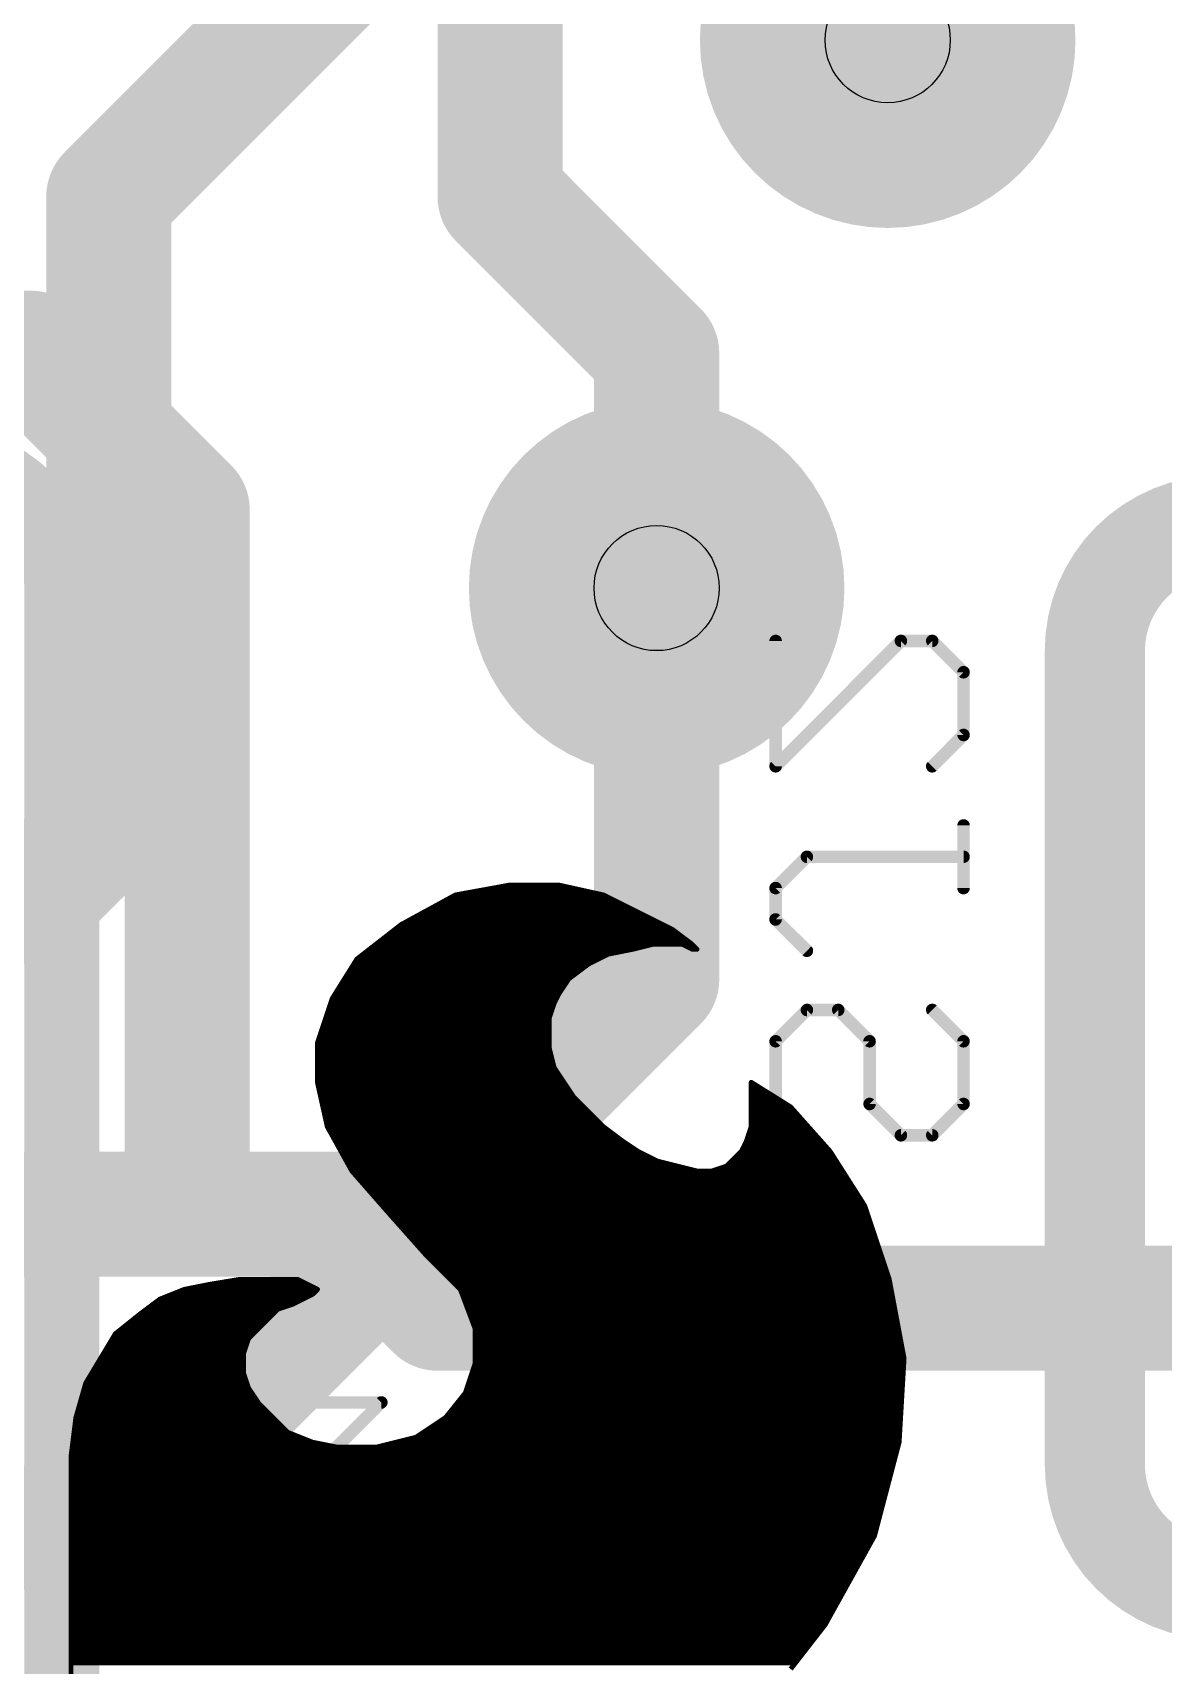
# Model space of a CAD drawing. Extents: x -47 to 60, y -34 to 22.
# Drawn here: x 4.132 to 6.425, y 5.435 to 8.746 of the extents above; entities that cross this region are included whole.
import ezdxf

# ---------------------------------------------------------------- set-up
doc = ezdxf.new("R2010")
doc.units = 0
for name, color, linetype in [('1', 12, 'CONTINUOUS'), ('16', 132, 'CONTINUOUS'), ('18', 110, 'CONTINUOUS'), ('21', 253, 'CONTINUOUS'), ('22', 53, 'CONTINUOUS'), ('26', 253, 'CONTINUOUS'), ('44', 253, 'CONTINUOUS')]:
    doc.layers.add(name, color=color, linetype=linetype)

# ---------------------------------------------------------------- blocks, each defined once
blk = doc.blocks.new('ROUNDV')
at = {"const_width": 0.5}
blk.add_lwpolyline([(0, -0.25, 1), (0, 0.25, 1), (0, -0.25)], format="xyb", dxfattribs=at)

msp = doc.modelspace()

# ---------------------------------------------------------------- linework, layer by layer
at = {"layer": '1', "const_width": 0.254}
for points in [[(4.2862, 8.4138), (4.7625, 8.89)], [(5.7075, 8.89), (5.8662, 8.7313)], [(6.025, 8.89), (5.8662, 8.7313)], [(4.2862, 8.4138), (4.2862, 7.1438)], [(5.3975, 6.8262), (5.3975, 7.62)], [(4.2862, 7.1438), (4.1275, 6.985)], [(4.1275, 6.985), (3.39, 6.985)], [(4.2862, 5.715), (5.3975, 6.8262)], [(3.39, 5.715), (4.2862, 5.715)]]:
    msp.add_lwpolyline(points, dxfattribs=at)
at = {"layer": '1', "const_width": 0.127}
for points in [[(5.8213, 8.7762, 1), (5.9112, 8.6863)], [(5.8213, 8.6863, 1), (5.9112, 8.7762)], [(4.3498, 8.4138, 1), (4.2227, 8.4138)], [(4.2413, 8.4587, 1), (4.3312, 8.3688)], [(5.461, 7.62, 1), (5.334, 7.62)], [(4.3312, 7.0988, 1), (4.2413, 7.1887)], [(4.2227, 7.1438, 1), (4.3498, 7.1438)], [(4.0826, 7.0299, 1), (4.1724, 6.9401)], [(4.1275, 6.9215, 1), (4.1275, 7.0485)], [(5.4424, 6.7813, 1), (5.3526, 6.8712)], [(5.334, 6.8262, 1), (5.461, 6.8262)], [(4.2862, 5.6515, 1), (4.2862, 5.7785)], [(4.2413, 5.7599, 1), (4.3312, 5.6701)]]:
    msp.add_lwpolyline(points, format="xyb", dxfattribs=at)
at = {"layer": '16', "const_width": 0.254}
for points in [[(5.08, 8.4138), (5.08, 9.525)], [(6.025, 8.89), (5.8662, 8.7313)], [(5.3975, 8.0962), (5.08, 8.4138)], [(3.4925, 8.0962), (4.1275, 8.0962)], [(4.1275, 8.0962), (4.445, 7.7788)], [(5.3975, 7.62), (5.3975, 8.0962)], [(4.445, 7.7788), (4.445, 6.35)], [(3.175, 6.35), (4.445, 6.35)], [(4.445, 6.35), (4.7625, 6.35)], [(4.7625, 6.35), (4.953, 6.1595)], [(7.3025, 6.1595), (4.953, 6.1595)]]:
    msp.add_lwpolyline(points, dxfattribs=at)
at = {"layer": '16', "const_width": 0.127}
for points in [[(5.8213, 8.7762, 1), (5.9112, 8.6863)], [(5.1249, 8.4587, 1), (5.0351, 8.3688)], [(5.0165, 8.4138, 1), (5.1435, 8.4138)], [(4.1724, 8.1412, 1), (4.0826, 8.0513)], [(4.1275, 8.0328, 1), (4.1275, 8.1597)], [(5.461, 8.0962, 1), (5.334, 8.0962)], [(5.3526, 8.0513, 1), (5.4424, 8.1412)], [(4.5085, 7.7788, 1), (4.3815, 7.7788)], [(4.4001, 7.7338, 1), (4.4899, 7.8237)], [(5.334, 7.62, 1), (5.461, 7.62)], [(4.445, 6.4135, 1), (4.445, 6.2865)], [(4.445, 6.2865, 1), (4.445, 6.4135)], [(4.8074, 6.3949, 1), (4.7176, 6.3051)], [(4.7625, 6.2865, 1), (4.7625, 6.4135)], [(4.3815, 6.35, 1), (4.5085, 6.35)], [(4.953, 6.223, 1), (4.953, 6.096)], [(4.9081, 6.1146, 1), (4.9979, 6.2044)]]:
    msp.add_lwpolyline(points, format="xyb", dxfattribs=at)
at = {"layer": '21', "const_width": 0.01}
for points in [[(5.0994, 7.0175), (4.9894, 6.9975)], [(5.1994, 7.0175), (5.0994, 7.0175)], [(5.2894, 6.9975), (5.1994, 7.0175)], [(4.9894, 6.9975), (4.8794, 6.9375)], [(4.9756, 6.99), (5.3044, 6.99)], [(5.0031, 7), (5.2781, 7)], [(5.0581, 7.01), (5.2331, 7.01)], [(5.4294, 6.9275), (5.2894, 6.9975)], [(4.9023, 6.95), (5.3844, 6.95)], [(4.9206, 6.96), (5.3644, 6.96)], [(4.939, 6.97), (5.3444, 6.97)], [(4.9573, 6.98), (5.3244, 6.98)], [(4.8794, 6.9375), (4.7894, 6.8675)], [(4.8569, 6.92), (5.4394, 6.92)], [(4.8697, 6.93), (5.4244, 6.93)], [(4.884, 6.94), (5.4044, 6.94)], [(5.4694, 6.8975), (5.4294, 6.9275)], [(4.8183, 6.89), (5.3594, 6.89)], [(4.8312, 6.9), (5.466, 6.9)], [(4.844, 6.91), (5.4527, 6.91)], [(5.2994, 6.8775), (5.3494, 6.8875)], [(5.3494, 6.8875), (5.3894, 6.8975)], [(5.3894, 6.8975), (5.4494, 6.8975)], [(5.4494, 6.8975), (5.4694, 6.8875)], [(5.4644, 6.89), (5.4769, 6.89)], [(5.4794, 6.8875), (5.4694, 6.8975)], [(5.4694, 6.8875), (5.4794, 6.8875)], [(4.7894, 6.8675), (4.7394, 6.7875)], [(4.7784, 6.85), (5.2494, 6.85)], [(4.7847, 6.86), (5.2644, 6.86)], [(4.7926, 6.87), (5.2844, 6.87)], [(4.8054, 6.88), (5.3119, 6.88)], [(5.2194, 6.8275), (5.2594, 6.8575)], [(5.2594, 6.8575), (5.2994, 6.8775)], [(4.7597, 6.82), (5.2144, 6.82)], [(4.7659, 6.83), (5.2227, 6.83)], [(4.7722, 6.84), (5.236, 6.84)], [(5.1994, 6.7975), (5.2194, 6.8275)], [(4.7394, 6.7875), (4.7094, 6.6975)], [(4.7409, 6.79), (5.1956, 6.79)], [(4.7472, 6.8), (5.201, 6.8)], [(4.7534, 6.81), (5.2077, 6.81)], [(5.1894, 6.7775), (5.1994, 6.7975)], [(4.7302, 6.76), (5.1835, 6.76)], [(4.7335, 6.77), (5.1869, 6.77)], [(4.7369, 6.78), (5.1906, 6.78)], [(5.1794, 6.7475), (5.1894, 6.7775)], [(4.7169, 6.72), (5.1794, 6.72)], [(4.7202, 6.73), (5.1794, 6.73)], [(4.7235, 6.74), (5.1794, 6.74)], [(4.7269, 6.75), (5.1802, 6.75)], [(5.1794, 6.6875), (5.1794, 6.7475)], [(4.7094, 6.6975), (4.7094, 6.6175)], [(4.7094, 6.69), (5.1794, 6.69)], [(4.7102, 6.7), (5.1794, 6.7)], [(4.7135, 6.71), (5.1794, 6.71)], [(5.1894, 6.6475), (5.1794, 6.6875)], [(4.7094, 6.68), (5.1813, 6.68)], [(4.7094, 6.67), (5.1837, 6.67)], [(4.7094, 6.66), (5.1863, 6.66)], [(4.7094, 6.65), (5.1888, 6.65)], [(4.7094, 6.64), (5.1944, 6.64)], [(4.7094, 6.63), (5.201, 6.63)], [(4.7094, 6.62), (5.2077, 6.62)], [(5.2294, 6.5875), (5.1894, 6.6475)], [(4.7094, 6.6175), (4.7294, 6.5275)], [(4.711, 6.61), (5.2144, 6.61)], [(4.7133, 6.6), (5.221, 6.6)], [(4.7155, 6.59), (5.2277, 6.59)], [(5.2894, 6.5275), (5.2294, 6.5875)], [(5.5894, 6.6175), (5.5894, 6.5275)], [(5.6694, 6.5675), (5.5894, 6.6175)], [(5.5894, 6.61), (5.6014, 6.61)], [(5.5894, 6.6), (5.6174, 6.6)], [(5.5894, 6.59), (5.6334, 6.59)], [(4.7177, 6.58), (5.2369, 6.58)], [(4.7199, 6.57), (5.2469, 6.57)], [(4.7222, 6.56), (5.2569, 6.56)], [(5.5894, 6.58), (5.6494, 6.58)], [(5.5894, 6.57), (5.6654, 6.57)], [(5.5894, 6.56), (5.676, 6.56)], [(5.7494, 6.4775), (5.6694, 6.5675)], [(4.7244, 6.55), (5.2669, 6.55)], [(4.7266, 6.54), (5.2769, 6.54)], [(4.7288, 6.53), (5.2869, 6.53)], [(4.7294, 6.5275), (4.7794, 6.4375)], [(4.7335, 6.52), (5.2994, 6.52)], [(5.3294, 6.4975), (5.2894, 6.5275)], [(5.5894, 6.5275), (5.5794, 6.4975)], [(5.5869, 6.52), (5.7116, 6.52)], [(5.5894, 6.55), (5.6849, 6.55)], [(5.5894, 6.54), (5.6938, 6.54)], [(5.5894, 6.53), (5.7027, 6.53)], [(4.7391, 6.51), (5.3127, 6.51)], [(4.7447, 6.5), (5.326, 6.5)], [(4.7502, 6.49), (5.3406, 6.49)], [(5.3594, 6.4775), (5.3294, 6.4975)], [(5.5794, 6.4975), (5.5694, 6.4775)], [(5.5756, 6.49), (5.7383, 6.49)], [(5.5802, 6.5), (5.7294, 6.5)], [(5.5835, 6.51), (5.7205, 6.51)], [(4.7558, 6.48), (5.3556, 6.48)], [(4.7613, 6.47), (5.3744, 6.47)], [(4.7669, 6.46), (5.3944, 6.46)], [(5.3994, 6.4575), (5.3594, 6.4775)], [(5.4794, 6.4375), (5.3994, 6.4575)], [(5.5694, 6.4775), (5.5394, 6.4475)], [(5.5519, 6.46), (5.7605, 6.46)], [(5.5619, 6.47), (5.7542, 6.47)], [(5.5706, 6.48), (5.7472, 6.48)], [(5.8194, 6.3675), (5.7494, 6.4775)], [(4.7724, 6.45), (5.4294, 6.45)], [(4.778, 6.44), (5.4694, 6.44)], [(4.7794, 6.4375), (4.8494, 6.3575)], [(4.7859, 6.43), (5.7796, 6.43)], [(4.7947, 6.42), (5.786, 6.42)], [(5.5094, 6.4375), (5.4794, 6.4375)], [(5.5394, 6.4475), (5.5094, 6.4375)], [(5.5169, 6.44), (5.7732, 6.44)], [(5.5419, 6.45), (5.7669, 6.45)], [(4.8034, 6.41), (5.7923, 6.41)], [(4.8122, 6.4), (5.7987, 6.4)], [(4.8209, 6.39), (5.8051, 6.39)], [(4.8297, 6.38), (5.8114, 6.38)], [(4.8384, 6.37), (5.8178, 6.37)], [(4.8472, 6.36), (5.8219, 6.36)], [(4.8494, 6.3575), (4.9294, 6.2675)], [(5.8694, 6.2175), (5.8194, 6.3675)], [(4.856, 6.35), (5.8252, 6.35)], [(4.8649, 6.34), (5.8285, 6.34)], [(4.8738, 6.33), (5.8319, 6.33)], [(4.8827, 6.32), (5.8352, 6.32)], [(4.8916, 6.31), (5.8385, 6.31)], [(4.9005, 6.3), (5.8419, 6.3)], [(4.9094, 6.29), (5.8452, 6.29)], [(4.9183, 6.28), (5.8485, 6.28)], [(4.9272, 6.27), (5.8519, 6.27)], [(4.9294, 6.2675), (4.9994, 6.1975)], [(4.9369, 6.26), (5.8552, 6.26)], [(4.9469, 6.25), (5.8585, 6.25)], [(4.9569, 6.24), (5.8619, 6.24)], [(4.9669, 6.23), (5.8652, 6.23)], [(4.4394, 6.1975), (4.3894, 6.1775)], [(4.4206, 6.19), (4.7019, 6.19)], [(4.4894, 6.2075), (4.4394, 6.1975)], [(4.4519, 6.2), (4.7044, 6.2)], [(4.5494, 6.2175), (4.4894, 6.2075)], [(4.5044, 6.21), (4.6844, 6.21)], [(4.6694, 6.2175), (4.5494, 6.2175)], [(4.6594, 6.1675), (4.6994, 6.1875)], [(4.7094, 6.1975), (4.6694, 6.2175)], [(4.6994, 6.1875), (4.7094, 6.1975)], [(4.9769, 6.22), (5.8685, 6.22)], [(4.9869, 6.21), (5.8708, 6.21)], [(4.9969, 6.2), (5.8727, 6.2)], [(4.9994, 6.1975), (5.0294, 6.1175)], [(5.0022, 6.19), (5.8745, 6.19)], [(5.8994, 6.0575), (5.8694, 6.2175)], [(4.3894, 6.1775), (4.3494, 6.1475)], [(4.366, 6.16), (4.6369, 6.16)], [(4.3794, 6.17), (4.6644, 6.17)], [(4.3956, 6.18), (4.6844, 6.18)], [(4.5694, 6.0975), (4.6294, 6.1575)], [(4.6294, 6.1575), (4.6594, 6.1675)], [(5.0059, 6.18), (5.8764, 6.18)], [(5.0097, 6.17), (5.8783, 6.17)], [(5.0134, 6.16), (5.8802, 6.16)], [(4.3494, 6.1475), (4.2994, 6.1075)], [(4.3275, 6.13), (4.6019, 6.13)], [(4.34, 6.14), (4.6119, 6.14)], [(4.3527, 6.15), (4.6219, 6.15)], [(5.0172, 6.15), (5.882, 6.15)], [(5.0209, 6.14), (5.8839, 6.14)], [(5.0247, 6.13), (5.8858, 6.13)], [(4.2994, 6.1075), (4.2394, 6.0075)], [(4.2889, 6.09), (4.5669, 6.09)], [(4.2949, 6.1), (4.5719, 6.1)], [(4.3025, 6.11), (4.5819, 6.11)], [(4.315, 6.12), (4.5919, 6.12)], [(4.5594, 6.0675), (4.5694, 6.0975)], [(5.0284, 6.12), (5.8877, 6.12)], [(5.0294, 6.1175), (5.0294, 6.0475)], [(5.0294, 6.11), (5.8895, 6.11)], [(5.0294, 6.1), (5.8914, 6.1)], [(5.0294, 6.09), (5.8933, 6.09)], [(4.2709, 6.06), (4.5594, 6.06)], [(4.2769, 6.07), (4.5602, 6.07)], [(4.2829, 6.08), (4.5635, 6.08)], [(4.5594, 6.0275), (4.5594, 6.0675)], [(5.0294, 6.08), (5.8952, 6.08)], [(5.0294, 6.07), (5.897, 6.07)], [(5.0294, 6.06), (5.8989, 6.06)], [(5.8894, 5.8875), (5.8994, 6.0575)], [(4.2529, 6.03), (4.5594, 6.03)], [(4.2589, 6.04), (4.5594, 6.04)], [(4.2649, 6.05), (4.5594, 6.05)], [(4.5694, 5.9975), (4.5594, 6.0275)], [(5.0294, 6.0475), (5.0094, 5.9875)], [(5.0235, 6.03), (5.8978, 6.03)], [(5.0269, 6.04), (5.8983, 6.04)], [(5.0294, 6.05), (5.8989, 6.05)], [(4.2394, 6.0075), (4.2194, 5.9375)], [(4.2344, 5.99), (4.5744, 5.99)], [(4.2372, 6), (4.5685, 6)], [(4.2409, 6.01), (4.5652, 6.01)], [(4.2469, 6.02), (4.5619, 6.02)], [(4.5894, 5.9675), (4.5694, 5.9975)], [(5.0102, 5.99), (5.8954, 5.99)], [(5.0135, 6), (5.896, 6)], [(5.0169, 6.01), (5.8966, 6.01)], [(5.0202, 6.02), (5.8972, 6.02)], [(4.2258, 5.96), (4.5969, 5.96)], [(4.2287, 5.97), (4.5877, 5.97)], [(4.2315, 5.98), (4.581, 5.98)], [(4.6494, 5.9075), (4.5894, 5.9675)], [(5.0094, 5.9875), (4.9694, 5.9375)], [(4.9874, 5.96), (5.8936, 5.96)], [(4.9954, 5.97), (5.8942, 5.97)], [(5.0034, 5.98), (5.8948, 5.98)], [(4.2194, 5.9375), (4.2094, 5.8575)], [(4.2184, 5.93), (4.6269, 5.93)], [(4.2201, 5.94), (4.6169, 5.94)], [(4.2229, 5.95), (4.6069, 5.95)], [(4.9694, 5.9375), (4.9094, 5.8975)], [(4.9581, 5.93), (5.8919, 5.93)], [(4.9714, 5.94), (5.8925, 5.94)], [(4.9794, 5.95), (5.8931, 5.95)], [(4.2134, 5.89), (4.6931, 5.89)], [(4.2147, 5.9), (4.6681, 5.9)], [(4.2159, 5.91), (4.6469, 5.91)], [(4.2172, 5.92), (4.6369, 5.92)], [(4.6994, 5.8875), (4.6494, 5.9075)], [(4.9094, 5.8975), (4.8294, 5.8775)], [(4.8794, 5.89), (5.8895, 5.89)], [(4.9131, 5.9), (5.8901, 5.9)], [(4.9281, 5.91), (5.8907, 5.91)], [(4.9431, 5.92), (5.8913, 5.92)], [(4.2094, 5.8575), (4.2094, 4.4875)], [(4.2097, 5.86), (5.8821, 5.86)], [(4.2109, 5.87), (5.8848, 5.87)], [(4.2122, 5.88), (4.7369, 5.88)], [(4.7494, 5.8775), (4.6994, 5.8875)], [(4.8294, 5.8775), (4.7494, 5.8775)], [(4.8394, 5.88), (5.8874, 5.88)], [(5.8394, 5.6975), (5.8894, 5.8875)], [(4.2094, 5.85), (5.8795, 5.85)], [(4.2094, 5.84), (5.8769, 5.84)], [(4.2094, 5.83), (5.8742, 5.83)], [(4.2094, 5.82), (5.8716, 5.82)], [(4.2094, 5.81), (5.869, 5.81)], [(4.2094, 5.8), (5.8663, 5.8)], [(4.2094, 5.79), (5.8637, 5.79)], [(4.2094, 5.78), (5.8611, 5.78)], [(4.2094, 5.77), (5.8585, 5.77)], [(4.2094, 5.76), (5.8558, 5.76)], [(4.2094, 5.75), (5.8532, 5.75)], [(4.2094, 5.74), (5.8506, 5.74)], [(4.2094, 5.73), (5.8479, 5.73)], [(4.2094, 5.72), (5.8453, 5.72)], [(4.2094, 5.71), (5.8427, 5.71)], [(4.2094, 5.7), (5.84, 5.7)], [(5.7394, 5.5175), (5.8394, 5.6975)], [(4.2094, 5.69), (5.8352, 5.69)], [(4.2094, 5.68), (5.8296, 5.68)], [(4.2094, 5.67), (5.8241, 5.67)], [(4.2094, 5.66), (5.8185, 5.66)], [(4.2094, 5.65), (5.813, 5.65)], [(4.2094, 5.64), (5.8074, 5.64)], [(4.2094, 5.63), (5.8019, 5.63)], [(4.2094, 5.62), (5.7963, 5.62)], [(4.2094, 5.61), (5.7908, 5.61)], [(4.2094, 5.6), (5.7852, 5.6)], [(4.2094, 5.59), (5.7797, 5.59)], [(4.2094, 5.58), (5.7741, 5.58)], [(4.2094, 5.57), (5.7685, 5.57)], [(4.2094, 5.56), (5.763, 5.56)], [(4.2094, 5.55), (5.7574, 5.55)], [(4.2094, 5.54), (5.7519, 5.54)], [(4.2094, 5.53), (5.7463, 5.53)], [(4.2094, 5.52), (5.7408, 5.52)], [(4.2094, 5.51), (5.7335, 5.51)], [(4.2094, 5.5), (5.7258, 5.5)], [(5.6694, 5.4275), (5.7394, 5.5175)], [(4.2094, 5.49), (5.718, 5.49)], [(4.2094, 5.48), (5.7102, 5.48)], [(4.2094, 5.47), (5.7024, 5.47)], [(4.2094, 5.46), (5.6947, 5.46)], [(4.2094, 5.45), (5.6869, 5.45)], [(4.2094, 5.44), (5.6791, 5.44)]]:
    msp.add_lwpolyline(points, dxfattribs=at)
at = {"layer": '21', "const_width": 0.005}
for points in [[(5.0994, 7.02, 1), (5.0994, 7.015)], [(5.0998, 7.015, 1), (5.0989, 7.02)], [(5.1999, 7.0199, 1), (5.1988, 7.0151)], [(5.1994, 7.015, 1), (5.1994, 7.02)], [(4.9756, 6.9925, 1), (4.9756, 6.9875)], [(4.9889, 7, 1), (4.9898, 6.995)], [(4.9906, 6.9953, 1), (4.9882, 6.9997)], [(5.0031, 7.0025, 1), (5.0031, 6.9975)], [(5.0581, 7.0125, 1), (5.0581, 7.0075)], [(5.2331, 7.0075, 1), (5.2331, 7.0125)], [(5.2781, 6.9975, 1), (5.2781, 7.0025)], [(5.2905, 6.9997, 1), (5.2883, 6.9953)], [(5.2888, 6.9951, 1), (5.2899, 6.9999)], [(5.3044, 6.9875, 1), (5.3044, 6.9925)], [(4.9023, 6.9525, 1), (4.9023, 6.9475)], [(4.9206, 6.9625, 1), (4.9206, 6.9575)], [(4.939, 6.9725, 1), (4.939, 6.9675)], [(4.9573, 6.9825, 1), (4.9573, 6.9775)], [(5.3244, 6.9775, 1), (5.3244, 6.9825)], [(5.3444, 6.9675, 1), (5.3444, 6.9725)], [(5.3644, 6.9575, 1), (5.3644, 6.9625)], [(5.3844, 6.9475, 1), (5.3844, 6.9525)], [(4.8569, 6.9225, 1), (4.8569, 6.9175)], [(4.8697, 6.9325, 1), (4.8697, 6.9275)], [(4.8782, 6.9397, 1), (4.8806, 6.9353)], [(4.8809, 6.9355, 1), (4.8778, 6.9395)], [(4.884, 6.9425, 1), (4.884, 6.9375)], [(5.4044, 6.9375, 1), (5.4044, 6.9425)], [(5.4244, 6.9275, 1), (5.4244, 6.9325)], [(5.4309, 6.9295, 1), (5.4279, 6.9255)], [(5.4283, 6.9253, 1), (5.4305, 6.9297)], [(5.4394, 6.9175, 1), (5.4394, 6.9225)], [(4.8183, 6.8925, 1), (4.8183, 6.8875)], [(4.8312, 6.9025, 1), (4.8312, 6.8975)], [(4.844, 6.9125, 1), (4.844, 6.9075)], [(5.3488, 6.8899, 1), (5.35, 6.8851)], [(5.3499, 6.885, 1), (5.3489, 6.89)], [(5.3594, 6.8875, 1), (5.3594, 6.8925)], [(5.3894, 6.9, 1), (5.3894, 6.895)], [(5.39, 6.8951, 1), (5.3888, 6.8999)], [(5.4505, 6.8997, 1), (5.4483, 6.8953)], [(5.4494, 6.895, 1), (5.4494, 6.9)], [(5.4527, 6.9075, 1), (5.4527, 6.9125)], [(5.4644, 6.8925, 1), (5.4644, 6.8875)], [(5.466, 6.8975, 1), (5.466, 6.9025)], [(5.4711, 6.8993, 1), (5.4676, 6.8957)], [(5.4694, 6.89, 1), (5.4694, 6.885)], [(5.4679, 6.8955, 1), (5.4709, 6.8995)], [(5.4683, 6.8853, 1), (5.4705, 6.8897)], [(5.4769, 6.8875, 1), (5.4769, 6.8925)], [(5.4776, 6.8857, 1), (5.4811, 6.8893)], [(5.4794, 6.885, 1), (5.4794, 6.89)], [(4.7784, 6.8525, 1), (4.7784, 6.8475)], [(4.7847, 6.8625, 1), (4.7847, 6.8575)], [(4.7878, 6.8695, 1), (4.7909, 6.8655)], [(4.7915, 6.8662, 1), (4.7873, 6.8688)], [(4.7926, 6.8725, 1), (4.7926, 6.8675)], [(4.8054, 6.8825, 1), (4.8054, 6.8775)], [(5.2494, 6.8475, 1), (5.2494, 6.8525)], [(5.2583, 6.8597, 1), (5.2605, 6.8553)], [(5.2609, 6.8555, 1), (5.2579, 6.8595)], [(5.2644, 6.8575, 1), (5.2644, 6.8625)], [(5.2844, 6.8675, 1), (5.2844, 6.8725)], [(5.2989, 6.88, 1), (5.2999, 6.875)], [(5.3005, 6.8753, 1), (5.2983, 6.8797)], [(5.3119, 6.8775, 1), (5.3119, 6.8825)], [(4.7597, 6.8225, 1), (4.7597, 6.8175)], [(4.7659, 6.8325, 1), (4.7659, 6.8275)], [(4.7722, 6.8425, 1), (4.7722, 6.8375)], [(5.2144, 6.8175, 1), (5.2144, 6.8225)], [(5.2179, 6.8295, 1), (5.2209, 6.8255)], [(5.2215, 6.8261, 1), (5.2173, 6.8289)], [(5.2227, 6.8275, 1), (5.2227, 6.8325)], [(5.236, 6.8375, 1), (5.236, 6.8425)], [(4.7373, 6.7888, 1), (4.7415, 6.7862)], [(4.7417, 6.7867, 1), (4.737, 6.7883)], [(4.7409, 6.7925, 1), (4.7409, 6.7875)], [(4.7472, 6.8025, 1), (4.7472, 6.7975)], [(4.7534, 6.8125, 1), (4.7534, 6.8075)], [(5.1956, 6.7875, 1), (5.1956, 6.7925)], [(5.1973, 6.7989, 1), (5.2015, 6.7961)], [(5.2016, 6.7964, 1), (5.1971, 6.7986)], [(5.201, 6.7975, 1), (5.201, 6.8025)], [(5.2077, 6.8075, 1), (5.2077, 6.8125)], [(4.7302, 6.7625, 1), (4.7302, 6.7575)], [(4.7335, 6.7725, 1), (4.7335, 6.7675)], [(4.7369, 6.7825, 1), (4.7369, 6.7775)], [(5.1835, 6.7575, 1), (5.1835, 6.7625)], [(5.1871, 6.7786, 1), (5.1916, 6.7764)], [(5.1869, 6.7675, 1), (5.1869, 6.7725)], [(5.1917, 6.7767, 1), (5.187, 6.7783)], [(5.1906, 6.7775, 1), (5.1906, 6.7825)], [(4.7169, 6.7225, 1), (4.7169, 6.7175)], [(4.7202, 6.7325, 1), (4.7202, 6.7275)], [(4.7235, 6.7425, 1), (4.7235, 6.7375)], [(4.7269, 6.7525, 1), (4.7269, 6.7475)], [(5.1819, 6.7475, 1), (5.1769, 6.7475)], [(5.177, 6.7483, 1), (5.1817, 6.7467)], [(5.1794, 6.7375, 1), (5.1794, 6.7425)], [(5.1794, 6.7275, 1), (5.1794, 6.7325)], [(5.1794, 6.7175, 1), (5.1794, 6.7225)], [(5.1802, 6.7475, 1), (5.1802, 6.7525)], [(4.7119, 6.6975, 1), (4.7069, 6.6975)], [(4.707, 6.6983, 1), (4.7117, 6.6967)], [(4.7094, 6.6925, 1), (4.7094, 6.6875)], [(4.7102, 6.7025, 1), (4.7102, 6.6975)], [(4.7135, 6.7125, 1), (4.7135, 6.7075)], [(5.1818, 6.6881, 1), (5.1769, 6.6869)], [(5.1769, 6.6875, 1), (5.1819, 6.6875)], [(5.1794, 6.7075, 1), (5.1794, 6.7125)], [(5.1794, 6.6975, 1), (5.1794, 6.7025)], [(5.1794, 6.6875, 1), (5.1794, 6.6925)], [(4.7094, 6.6825, 1), (4.7094, 6.6775)], [(4.7094, 6.6725, 1), (4.7094, 6.6675)], [(4.7094, 6.6625, 1), (4.7094, 6.6575)], [(5.1813, 6.6775, 1), (5.1813, 6.6825)], [(5.1837, 6.6675, 1), (5.1837, 6.6725)], [(5.1863, 6.6575, 1), (5.1863, 6.6625)], [(4.7094, 6.6525, 1), (4.7094, 6.6475)], [(4.7094, 6.6425, 1), (4.7094, 6.6375)], [(4.7094, 6.6325, 1), (4.7094, 6.6275)], [(4.7094, 6.6225, 1), (4.7094, 6.6175)], [(5.1915, 6.6489, 1), (5.1873, 6.6461)], [(5.1869, 6.6469, 1), (5.1918, 6.6481)], [(5.1888, 6.6475, 1), (5.1888, 6.6525)], [(5.1944, 6.6375, 1), (5.1944, 6.6425)], [(5.201, 6.6275, 1), (5.201, 6.6325)], [(5.2077, 6.6175, 1), (5.2077, 6.6225)], [(4.7118, 6.618, 1), (4.7069, 6.617)], [(4.7069, 6.6175, 1), (4.7119, 6.6175)], [(4.711, 6.6125, 1), (4.711, 6.6075)], [(4.7133, 6.6025, 1), (4.7133, 6.5975)], [(4.7155, 6.5925, 1), (4.7155, 6.5875)], [(5.2144, 6.6075, 1), (5.2144, 6.6125)], [(5.221, 6.5975, 1), (5.221, 6.6025)], [(5.2311, 6.5893, 1), (5.2276, 6.5857)], [(5.2273, 6.5861, 1), (5.2315, 6.5889)], [(5.2277, 6.5875, 1), (5.2277, 6.5925)], [(5.5919, 6.6175, 1), (5.5869, 6.6175)], [(5.5907, 6.6196, 1), (5.5881, 6.6154)], [(5.5894, 6.6125, 1), (5.5894, 6.6075)], [(5.5894, 6.6025, 1), (5.5894, 6.5975)], [(5.5894, 6.5925, 1), (5.5894, 6.5875)], [(5.6014, 6.6075, 1), (5.6014, 6.6125)], [(5.6174, 6.5975, 1), (5.6174, 6.6025)], [(5.6334, 6.5875, 1), (5.6334, 6.5925)], [(4.7177, 6.5825, 1), (4.7177, 6.5775)], [(4.7199, 6.5725, 1), (4.7199, 6.5675)], [(4.7222, 6.5625, 1), (4.7222, 6.5575)], [(5.2369, 6.5775, 1), (5.2369, 6.5825)], [(5.2469, 6.5675, 1), (5.2469, 6.5725)], [(5.2569, 6.5575, 1), (5.2569, 6.5625)], [(5.5894, 6.5825, 1), (5.5894, 6.5775)], [(5.5894, 6.5725, 1), (5.5894, 6.5675)], [(5.5894, 6.5625, 1), (5.5894, 6.5575)], [(5.6494, 6.5775, 1), (5.6494, 6.5825)], [(5.6654, 6.5675, 1), (5.6654, 6.5725)], [(5.6712, 6.5692, 1), (5.6675, 6.5658)], [(5.6681, 6.5654, 1), (5.6707, 6.5696)], [(5.676, 6.5575, 1), (5.676, 6.5625)], [(4.7244, 6.5525, 1), (4.7244, 6.5475)], [(4.7266, 6.5425, 1), (4.7266, 6.5375)], [(4.7288, 6.5325, 1), (4.7288, 6.5275)], [(4.7316, 6.5287, 1), (4.7272, 6.5263)], [(4.7269, 6.527, 1), (4.7318, 6.528)], [(4.7335, 6.5225, 1), (4.7335, 6.5175)], [(5.2669, 6.5475, 1), (5.2669, 6.5525)], [(5.2769, 6.5375, 1), (5.2769, 6.5425)], [(5.2869, 6.5275, 1), (5.2869, 6.5325)], [(5.2909, 6.5295, 1), (5.2879, 6.5255)], [(5.2876, 6.5257, 1), (5.2911, 6.5293)], [(5.2994, 6.5175, 1), (5.2994, 6.5225)], [(5.5869, 6.5225, 1), (5.5869, 6.5175)], [(5.5894, 6.5525, 1), (5.5894, 6.5475)], [(5.5894, 6.5425, 1), (5.5894, 6.5375)], [(5.5894, 6.5325, 1), (5.5894, 6.5275)], [(5.5869, 6.5275, 1), (5.5919, 6.5275)], [(5.5917, 6.5267, 1), (5.587, 6.5283)], [(5.6849, 6.5475, 1), (5.6849, 6.5525)], [(5.6938, 6.5375, 1), (5.6938, 6.5425)], [(5.7027, 6.5275, 1), (5.7027, 6.5325)], [(5.7116, 6.5175, 1), (5.7116, 6.5225)], [(4.7391, 6.5125, 1), (4.7391, 6.5075)], [(4.7447, 6.5025, 1), (4.7447, 6.4975)], [(4.7502, 6.4925, 1), (4.7502, 6.4875)], [(5.3127, 6.5075, 1), (5.3127, 6.5125)], [(5.326, 6.4975, 1), (5.326, 6.5025)], [(5.3308, 6.4996, 1), (5.328, 6.4954)], [(5.3279, 6.4955, 1), (5.3309, 6.4995)], [(5.3406, 6.4875, 1), (5.3406, 6.4925)], [(5.5756, 6.4925, 1), (5.5756, 6.4875)], [(5.577, 6.4983, 1), (5.5817, 6.4967)], [(5.5816, 6.4964, 1), (5.5771, 6.4986)], [(5.5802, 6.5025, 1), (5.5802, 6.4975)], [(5.5835, 6.5125, 1), (5.5835, 6.5075)], [(5.7205, 6.5075, 1), (5.7205, 6.5125)], [(5.7294, 6.4975, 1), (5.7294, 6.5025)], [(5.7383, 6.4875, 1), (5.7383, 6.4925)], [(4.7558, 6.4825, 1), (4.7558, 6.4775)], [(4.7613, 6.4725, 1), (4.7613, 6.4675)], [(4.7669, 6.4625, 1), (4.7669, 6.4575)], [(5.3556, 6.4775, 1), (5.3556, 6.4825)], [(5.3605, 6.4797, 1), (5.3583, 6.4753)], [(5.358, 6.4754, 1), (5.3608, 6.4796)], [(5.3744, 6.4675, 1), (5.3744, 6.4725)], [(5.3944, 6.4575, 1), (5.3944, 6.4625)], [(5.4, 6.4599, 1), (5.3988, 6.4551)], [(5.3983, 6.4553, 1), (5.4005, 6.4597)], [(5.5519, 6.4625, 1), (5.5519, 6.4575)], [(5.5619, 6.4725, 1), (5.5619, 6.4675)], [(5.5671, 6.4786, 1), (5.5716, 6.4764)], [(5.5711, 6.4757, 1), (5.5676, 6.4793)], [(5.5706, 6.4825, 1), (5.5706, 6.4775)], [(5.7515, 6.4788, 1), (5.7473, 6.4762)], [(5.7472, 6.4775, 1), (5.7472, 6.4825)], [(5.7475, 6.4758, 1), (5.7512, 6.4792)], [(5.7542, 6.4675, 1), (5.7542, 6.4725)], [(5.7605, 6.4575, 1), (5.7605, 6.4625)], [(4.7724, 6.4525, 1), (4.7724, 6.4475)], [(4.778, 6.4425, 1), (4.778, 6.4375)], [(4.7813, 6.4391, 1), (4.7775, 6.4359)], [(4.7772, 6.4363, 1), (4.7816, 6.4387)], [(4.7859, 6.4325, 1), (4.7859, 6.4275)], [(4.7947, 6.4225, 1), (4.7947, 6.4175)], [(5.4294, 6.4475, 1), (5.4294, 6.4525)], [(5.4694, 6.4375, 1), (5.4694, 6.4425)], [(5.4794, 6.44, 1), (5.4794, 6.435)], [(5.4788, 6.4351, 1), (5.48, 6.4399)], [(5.5086, 6.4399, 1), (5.5102, 6.4351)], [(5.5094, 6.435, 1), (5.5094, 6.44)], [(5.5169, 6.4425, 1), (5.5169, 6.4375)], [(5.5376, 6.4493, 1), (5.5411, 6.4457)], [(5.5402, 6.4451, 1), (5.5386, 6.4499)], [(5.5419, 6.4525, 1), (5.5419, 6.4475)], [(5.7669, 6.4475, 1), (5.7669, 6.4525)], [(5.7732, 6.4375, 1), (5.7732, 6.4425)], [(5.7796, 6.4275, 1), (5.7796, 6.4325)], [(5.786, 6.4175, 1), (5.786, 6.4225)], [(4.8034, 6.4125, 1), (4.8034, 6.4075)], [(4.8122, 6.4025, 1), (4.8122, 6.3975)], [(4.8209, 6.3925, 1), (4.8209, 6.3875)], [(5.7923, 6.4075, 1), (5.7923, 6.4125)], [(5.7987, 6.3975, 1), (5.7987, 6.4025)], [(5.8051, 6.3875, 1), (5.8051, 6.3925)], [(4.8297, 6.3825, 1), (4.8297, 6.3775)], [(4.8384, 6.3725, 1), (4.8384, 6.3675)], [(4.8472, 6.3625, 1), (4.8472, 6.3575)], [(4.8512, 6.3592, 1), (4.8475, 6.3558)], [(4.8475, 6.3559, 1), (4.8513, 6.3591)], [(5.8114, 6.3775, 1), (5.8114, 6.3825)], [(5.8217, 6.3683, 1), (5.817, 6.3667)], [(5.8173, 6.3662, 1), (5.8215, 6.3688)], [(5.8178, 6.3675, 1), (5.8178, 6.3725)], [(5.8219, 6.3575, 1), (5.8219, 6.3625)], [(4.856, 6.3525, 1), (4.856, 6.3475)], [(4.8649, 6.3425, 1), (4.8649, 6.3375)], [(4.8738, 6.3325, 1), (4.8738, 6.3275)], [(4.8827, 6.3225, 1), (4.8827, 6.3175)], [(5.8252, 6.3475, 1), (5.8252, 6.3525)], [(5.8285, 6.3375, 1), (5.8285, 6.3425)], [(5.8319, 6.3275, 1), (5.8319, 6.3325)], [(5.8352, 6.3175, 1), (5.8352, 6.3225)], [(4.8916, 6.3125, 1), (4.8916, 6.3075)], [(4.9005, 6.3025, 1), (4.9005, 6.2975)], [(4.9094, 6.2925, 1), (4.9094, 6.2875)], [(5.8385, 6.3075, 1), (5.8385, 6.3125)], [(5.8419, 6.2975, 1), (5.8419, 6.3025)], [(5.8452, 6.2875, 1), (5.8452, 6.2925)], [(4.9183, 6.2825, 1), (4.9183, 6.2775)], [(4.9272, 6.2725, 1), (4.9272, 6.2675)], [(4.9311, 6.2693, 1), (4.9276, 6.2657)], [(4.9275, 6.2658, 1), (4.9312, 6.2692)], [(4.9369, 6.2625, 1), (4.9369, 6.2575)], [(5.8485, 6.2775, 1), (5.8485, 6.2825)], [(5.8519, 6.2675, 1), (5.8519, 6.2725)], [(5.8552, 6.2575, 1), (5.8552, 6.2625)], [(4.9469, 6.2525, 1), (4.9469, 6.2475)], [(4.9569, 6.2425, 1), (4.9569, 6.2375)], [(4.9669, 6.2325, 1), (4.9669, 6.2275)], [(5.8585, 6.2475, 1), (5.8585, 6.2525)], [(5.8619, 6.2375, 1), (5.8619, 6.2425)], [(5.8652, 6.2275, 1), (5.8652, 6.2325)], [(4.4206, 6.1925, 1), (4.4206, 6.1875)], [(4.4389, 6.2, 1), (4.4399, 6.195)], [(4.4403, 6.1952, 1), (4.4384, 6.1998)], [(4.4519, 6.2025, 1), (4.4519, 6.1975)], [(4.489, 6.21, 1), (4.4898, 6.205)], [(4.4899, 6.205, 1), (4.4889, 6.21)], [(4.5044, 6.2125, 1), (4.5044, 6.2075)], [(4.5494, 6.22, 1), (4.5494, 6.215)], [(4.5498, 6.215, 1), (4.549, 6.22)], [(4.6705, 6.2197, 1), (4.6683, 6.2153)], [(4.6694, 6.215, 1), (4.6694, 6.22)], [(4.6844, 6.2075, 1), (4.6844, 6.2125)], [(4.7005, 6.1853, 1), (4.6983, 6.1897)], [(4.7019, 6.1875, 1), (4.7019, 6.1925)], [(4.7044, 6.1975, 1), (4.7044, 6.2025)], [(4.7111, 6.1957, 1), (4.7076, 6.1993)], [(4.7083, 6.1953, 1), (4.7105, 6.1997)], [(4.9769, 6.2225, 1), (4.9769, 6.2175)], [(4.9869, 6.2125, 1), (4.9869, 6.2075)], [(4.9969, 6.2025, 1), (4.9969, 6.1975)], [(5.0017, 6.1984, 1), (4.997, 6.1966)], [(4.9976, 6.1957, 1), (5.0011, 6.1993)], [(5.0022, 6.1925, 1), (5.0022, 6.1875)], [(5.8718, 6.218, 1), (5.8669, 6.217)], [(5.867, 6.2167, 1), (5.8717, 6.2183)], [(5.8685, 6.2175, 1), (5.8685, 6.2225)], [(5.8708, 6.2075, 1), (5.8708, 6.2125)], [(5.8727, 6.1975, 1), (5.8727, 6.2025)], [(5.8745, 6.1875, 1), (5.8745, 6.1925)], [(4.366, 6.1625, 1), (4.366, 6.1575)], [(4.3794, 6.1725, 1), (4.3794, 6.1675)], [(4.3884, 6.1798, 1), (4.3903, 6.1752)], [(4.3909, 6.1755, 1), (4.3879, 6.1795)], [(4.3956, 6.1825, 1), (4.3956, 6.1775)], [(4.6286, 6.1599, 1), (4.6302, 6.1551)], [(4.6311, 6.1557, 1), (4.6276, 6.1593)], [(4.6369, 6.1575, 1), (4.6369, 6.1625)], [(4.6583, 6.1697, 1), (4.6605, 6.1653)], [(4.6602, 6.1651, 1), (4.6586, 6.1699)], [(4.6644, 6.1675, 1), (4.6644, 6.1725)], [(4.6844, 6.1775, 1), (4.6844, 6.1825)], [(4.6976, 6.1893, 1), (4.7011, 6.1857)], [(5.0059, 6.1825, 1), (5.0059, 6.1775)], [(5.0097, 6.1725, 1), (5.0097, 6.1675)], [(5.0134, 6.1625, 1), (5.0134, 6.1575)], [(5.8764, 6.1775, 1), (5.8764, 6.1825)], [(5.8783, 6.1675, 1), (5.8783, 6.1725)], [(5.8802, 6.1575, 1), (5.8802, 6.1625)], [(4.3275, 6.1325, 1), (4.3275, 6.1275)], [(4.34, 6.1425, 1), (4.34, 6.1375)], [(4.3479, 6.1495, 1), (4.3509, 6.1455)], [(4.3509, 6.1455, 1), (4.3478, 6.1495)], [(4.3527, 6.1525, 1), (4.3527, 6.1475)], [(4.6019, 6.1275, 1), (4.6019, 6.1325)], [(4.6119, 6.1375, 1), (4.6119, 6.1425)], [(4.6219, 6.1475, 1), (4.6219, 6.1525)], [(5.0172, 6.1525, 1), (5.0172, 6.1475)], [(5.0209, 6.1425, 1), (5.0209, 6.1375)], [(5.0247, 6.1325, 1), (5.0247, 6.1275)], [(5.882, 6.1475, 1), (5.882, 6.1525)], [(5.8839, 6.1375, 1), (5.8839, 6.1425)], [(5.8858, 6.1275, 1), (5.8858, 6.1325)], [(4.2889, 6.0925, 1), (4.2889, 6.0875)], [(4.2949, 6.1025, 1), (4.2949, 6.0975)], [(4.2978, 6.1095, 1), (4.3009, 6.1055)], [(4.3015, 6.1062, 1), (4.2972, 6.1088)], [(4.3025, 6.1125, 1), (4.3025, 6.1075)], [(4.315, 6.1225, 1), (4.315, 6.1175)], [(4.5676, 6.0993, 1), (4.5711, 6.0957)], [(4.5669, 6.0875, 1), (4.5669, 6.0925)], [(4.5717, 6.0967, 1), (4.567, 6.0983)], [(4.5719, 6.0975, 1), (4.5719, 6.1025)], [(4.5819, 6.1075, 1), (4.5819, 6.1125)], [(4.5919, 6.1175, 1), (4.5919, 6.1225)], [(5.0284, 6.1225, 1), (5.0284, 6.1175)], [(5.0319, 6.1175, 1), (5.0269, 6.1175)], [(5.0294, 6.1125, 1), (5.0294, 6.1075)], [(5.0294, 6.1025, 1), (5.0294, 6.0975)], [(5.0294, 6.0925, 1), (5.0294, 6.0875)], [(5.027, 6.1166, 1), (5.0317, 6.1184)], [(5.8877, 6.1175, 1), (5.8877, 6.1225)], [(5.8895, 6.1075, 1), (5.8895, 6.1125)], [(5.8914, 6.0975, 1), (5.8914, 6.1025)], [(5.8933, 6.0875, 1), (5.8933, 6.0925)], [(4.2709, 6.0625, 1), (4.2709, 6.0575)], [(4.2769, 6.0725, 1), (4.2769, 6.0675)], [(4.2829, 6.0825, 1), (4.2829, 6.0775)], [(4.5619, 6.0675, 1), (4.5569, 6.0675)], [(4.557, 6.0683, 1), (4.5617, 6.0667)], [(4.5594, 6.0575, 1), (4.5594, 6.0625)], [(4.5602, 6.0675, 1), (4.5602, 6.0725)], [(4.5635, 6.0775, 1), (4.5635, 6.0825)], [(5.0294, 6.0825, 1), (5.0294, 6.0775)], [(5.0294, 6.0725, 1), (5.0294, 6.0675)], [(5.0294, 6.0625, 1), (5.0294, 6.0575)], [(5.8952, 6.0775, 1), (5.8952, 6.0825)], [(5.9019, 6.0574, 1), (5.8969, 6.0576)], [(5.8969, 6.057, 1), (5.9018, 6.058)], [(5.897, 6.0675, 1), (5.897, 6.0725)], [(5.8989, 6.0575, 1), (5.8989, 6.0625)], [(4.2529, 6.0325, 1), (4.2529, 6.0275)], [(4.2589, 6.0425, 1), (4.2589, 6.0375)], [(4.2649, 6.0525, 1), (4.2649, 6.0475)], [(4.5617, 6.0283, 1), (4.557, 6.0267)], [(4.5569, 6.0275, 1), (4.5619, 6.0275)], [(4.5594, 6.0475, 1), (4.5594, 6.0525)], [(4.5594, 6.0375, 1), (4.5594, 6.0425)], [(4.5594, 6.0275, 1), (4.5594, 6.0325)], [(5.0235, 6.0325, 1), (5.0235, 6.0275)], [(5.0269, 6.0425, 1), (5.0269, 6.0375)], [(5.0294, 6.0525, 1), (5.0294, 6.0475)], [(5.0269, 6.0475, 1), (5.0319, 6.0475)], [(5.0317, 6.0467, 1), (5.027, 6.0483)], [(5.8978, 6.0275, 1), (5.8978, 6.0325)], [(5.8983, 6.0375, 1), (5.8983, 6.0425)], [(5.8989, 6.0475, 1), (5.8989, 6.0525)], [(4.2344, 5.9925, 1), (4.2344, 5.9875)], [(4.2372, 6.0025, 1), (4.2372, 5.9975)], [(4.2372, 6.0088, 1), (4.2415, 6.0062)], [(4.2418, 6.0068, 1), (4.237, 6.0082)], [(4.2409, 6.0125, 1), (4.2409, 6.0075)], [(4.2469, 6.0225, 1), (4.2469, 6.0175)], [(4.5619, 6.0175, 1), (4.5619, 6.0225)], [(4.5652, 6.0075, 1), (4.5652, 6.0125)], [(4.5715, 5.9989, 1), (4.5673, 5.9961)], [(4.567, 5.9967, 1), (4.5717, 5.9983)], [(4.5685, 5.9975, 1), (4.5685, 6.0025)], [(4.5744, 5.9875, 1), (4.5744, 5.9925)], [(5.0102, 5.9925, 1), (5.0102, 5.9875)], [(5.0135, 6.0025, 1), (5.0135, 5.9975)], [(5.0169, 6.0125, 1), (5.0169, 6.0075)], [(5.0202, 6.0225, 1), (5.0202, 6.0175)], [(5.8954, 5.9875, 1), (5.8954, 5.9925)], [(5.896, 5.9975, 1), (5.896, 6.0025)], [(5.8966, 6.0075, 1), (5.8966, 6.0125)], [(5.8972, 6.0175, 1), (5.8972, 6.0225)], [(4.2258, 5.9625, 1), (4.2258, 5.9575)], [(4.2287, 5.9725, 1), (4.2287, 5.9675)], [(4.2315, 5.9825, 1), (4.2315, 5.9775)], [(4.581, 5.9775, 1), (4.581, 5.9825)], [(4.5911, 5.9693, 1), (4.5876, 5.9657)], [(4.5873, 5.9661, 1), (4.5915, 5.9689)], [(4.5877, 5.9675, 1), (4.5877, 5.9725)], [(4.5969, 5.9575, 1), (4.5969, 5.9625)], [(4.9874, 5.9625, 1), (4.9874, 5.9575)], [(4.9954, 5.9725, 1), (4.9954, 5.9675)], [(5.0034, 5.9825, 1), (5.0034, 5.9775)], [(5.007, 5.9883, 1), (5.0117, 5.9867)], [(5.0113, 5.9859, 1), (5.0074, 5.9891)], [(5.8936, 5.9575, 1), (5.8936, 5.9625)], [(5.8942, 5.9675, 1), (5.8942, 5.9725)], [(5.8948, 5.9775, 1), (5.8948, 5.9825)], [(4.2184, 5.9325, 1), (4.2184, 5.9275)], [(4.2219, 5.9372, 1), (4.2169, 5.9378)], [(4.217, 5.9382, 1), (4.2218, 5.9368)], [(4.2201, 5.9425, 1), (4.2201, 5.9375)], [(4.2229, 5.9525, 1), (4.2229, 5.9475)], [(4.6069, 5.9475, 1), (4.6069, 5.9525)], [(4.6169, 5.9375, 1), (4.6169, 5.9425)], [(4.6269, 5.9275, 1), (4.6269, 5.9325)], [(4.9581, 5.9325, 1), (4.9581, 5.9275)], [(4.9674, 5.9391, 1), (4.9713, 5.9359)], [(4.9708, 5.9354, 1), (4.968, 5.9396)], [(4.9714, 5.9425, 1), (4.9714, 5.9375)], [(4.9794, 5.9525, 1), (4.9794, 5.9475)], [(5.8919, 5.9275, 1), (5.8919, 5.9325)], [(5.8925, 5.9375, 1), (5.8925, 5.9425)], [(5.8931, 5.9475, 1), (5.8931, 5.9525)], [(4.2134, 5.8925, 1), (4.2134, 5.8875)], [(4.2147, 5.9025, 1), (4.2147, 5.8975)], [(4.2159, 5.9125, 1), (4.2159, 5.9075)], [(4.2172, 5.9225, 1), (4.2172, 5.9175)], [(4.6369, 5.9175, 1), (4.6369, 5.9225)], [(4.6469, 5.9075, 1), (4.6469, 5.9125)], [(4.6503, 5.9098, 1), (4.6484, 5.9052)], [(4.6476, 5.9057, 1), (4.6511, 5.9093)], [(4.6681, 5.8975, 1), (4.6681, 5.9025)], [(4.6931, 5.8875, 1), (4.6931, 5.8925)], [(4.8794, 5.8925, 1), (4.8794, 5.8875)], [(4.908, 5.8996, 1), (4.9108, 5.8954)], [(4.91, 5.8951, 1), (4.9088, 5.8999)], [(4.9131, 5.9025, 1), (4.9131, 5.8975)], [(4.9281, 5.9125, 1), (4.9281, 5.9075)], [(4.9431, 5.9225, 1), (4.9431, 5.9175)], [(5.8895, 5.8875, 1), (5.8895, 5.8925)], [(5.8901, 5.8975, 1), (5.8901, 5.9025)], [(5.8907, 5.9075, 1), (5.8907, 5.9125)], [(5.8913, 5.9175, 1), (5.8913, 5.9225)], [(4.2119, 5.8575, 1), (4.2069, 5.8575)], [(4.2097, 5.8625, 1), (4.2097, 5.8575)], [(4.2109, 5.8725, 1), (4.2109, 5.8675)], [(4.2122, 5.8825, 1), (4.2122, 5.8775)], [(4.6999, 5.89, 1), (4.6989, 5.885)], [(4.6984, 5.8852, 1), (4.7003, 5.8898)], [(4.7369, 5.8775, 1), (4.7369, 5.8825)], [(4.7494, 5.88, 1), (4.7494, 5.875)], [(4.7489, 5.875, 1), (4.7499, 5.88)], [(4.8288, 5.8799, 1), (4.83, 5.8751)], [(4.8294, 5.875, 1), (4.8294, 5.88)], [(4.8394, 5.8825, 1), (4.8394, 5.8775)], [(5.8821, 5.8575, 1), (5.8821, 5.8625)], [(5.8848, 5.8675, 1), (5.8848, 5.8725)], [(5.8869, 5.8876, 1), (5.8919, 5.8874)], [(5.8918, 5.8869, 1), (5.887, 5.8881)], [(5.8874, 5.8775, 1), (5.8874, 5.8825)], [(4.2069, 5.8578, 1), (4.2119, 5.8572)], [(4.2094, 5.8525, 1), (4.2094, 5.8475)], [(4.2094, 5.8425, 1), (4.2094, 5.8375)], [(4.2094, 5.8325, 1), (4.2094, 5.8275)], [(5.8742, 5.8275, 1), (5.8742, 5.8325)], [(5.8769, 5.8375, 1), (5.8769, 5.8425)], [(5.8795, 5.8475, 1), (5.8795, 5.8525)], [(4.2094, 5.8225, 1), (4.2094, 5.8175)], [(4.2094, 5.8125, 1), (4.2094, 5.8075)], [(4.2094, 5.8025, 1), (4.2094, 5.7975)], [(5.8663, 5.7975, 1), (5.8663, 5.8025)], [(5.869, 5.8075, 1), (5.869, 5.8125)], [(5.8716, 5.8175, 1), (5.8716, 5.8225)], [(4.2094, 5.7925, 1), (4.2094, 5.7875)], [(4.2094, 5.7825, 1), (4.2094, 5.7775)], [(4.2094, 5.7725, 1), (4.2094, 5.7675)], [(4.2094, 5.7625, 1), (4.2094, 5.7575)], [(5.8558, 5.7575, 1), (5.8558, 5.7625)], [(5.8585, 5.7675, 1), (5.8585, 5.7725)], [(5.8611, 5.7775, 1), (5.8611, 5.7825)], [(5.8637, 5.7875, 1), (5.8637, 5.7925)], [(4.2094, 5.7525, 1), (4.2094, 5.7475)], [(4.2094, 5.7425, 1), (4.2094, 5.7375)], [(4.2094, 5.7325, 1), (4.2094, 5.7275)], [(5.8479, 5.7275, 1), (5.8479, 5.7325)], [(5.8506, 5.7375, 1), (5.8506, 5.7425)], [(5.8532, 5.7475, 1), (5.8532, 5.7525)], [(4.2094, 5.7225, 1), (4.2094, 5.7175)], [(4.2094, 5.7125, 1), (4.2094, 5.7075)], [(4.2094, 5.7025, 1), (4.2094, 5.6975)], [(5.837, 5.6981, 1), (5.8418, 5.6969)], [(5.8416, 5.6963, 1), (5.8372, 5.6987)], [(5.84, 5.6975, 1), (5.84, 5.7025)], [(5.8427, 5.7075, 1), (5.8427, 5.7125)], [(5.8453, 5.7175, 1), (5.8453, 5.7225)], [(4.2094, 5.6925, 1), (4.2094, 5.6875)], [(4.2094, 5.6825, 1), (4.2094, 5.6775)], [(4.2094, 5.6725, 1), (4.2094, 5.6675)], [(4.2094, 5.6625, 1), (4.2094, 5.6575)], [(5.8185, 5.6575, 1), (5.8185, 5.6625)], [(5.8241, 5.6675, 1), (5.8241, 5.6725)], [(5.8296, 5.6775, 1), (5.8296, 5.6825)], [(5.8352, 5.6875, 1), (5.8352, 5.6925)], [(4.2094, 5.6525, 1), (4.2094, 5.6475)], [(4.2094, 5.6425, 1), (4.2094, 5.6375)], [(4.2094, 5.6325, 1), (4.2094, 5.6275)], [(5.8019, 5.6275, 1), (5.8019, 5.6325)], [(5.8074, 5.6375, 1), (5.8074, 5.6425)], [(5.813, 5.6475, 1), (5.813, 5.6525)], [(4.2094, 5.6225, 1), (4.2094, 5.6175)], [(4.2094, 5.6125, 1), (4.2094, 5.6075)], [(4.2094, 5.6025, 1), (4.2094, 5.5975)], [(5.7852, 5.5975, 1), (5.7852, 5.6025)], [(5.7908, 5.6075, 1), (5.7908, 5.6125)], [(5.7963, 5.6175, 1), (5.7963, 5.6225)], [(4.2094, 5.5925, 1), (4.2094, 5.5875)], [(4.2094, 5.5825, 1), (4.2094, 5.5775)], [(4.2094, 5.5725, 1), (4.2094, 5.5675)], [(4.2094, 5.5625, 1), (4.2094, 5.5575)], [(5.763, 5.5575, 1), (5.763, 5.5625)], [(5.7685, 5.5675, 1), (5.7685, 5.5725)], [(5.7741, 5.5775, 1), (5.7741, 5.5825)], [(5.7797, 5.5875, 1), (5.7797, 5.5925)], [(4.2094, 5.5525, 1), (4.2094, 5.5475)], [(4.2094, 5.5425, 1), (4.2094, 5.5375)], [(4.2094, 5.5325, 1), (4.2094, 5.5275)], [(5.7463, 5.5275, 1), (5.7463, 5.5325)], [(5.7519, 5.5375, 1), (5.7519, 5.5425)], [(5.7574, 5.5475, 1), (5.7574, 5.5525)], [(4.2094, 5.5225, 1), (4.2094, 5.5175)], [(4.2094, 5.5125, 1), (4.2094, 5.5075)], [(4.2094, 5.5025, 1), (4.2094, 5.4975)], [(5.7258, 5.4975, 1), (5.7258, 5.5025)], [(5.7335, 5.5075, 1), (5.7335, 5.5125)], [(5.7372, 5.5187, 1), (5.7416, 5.5163)], [(5.7413, 5.516, 1), (5.7374, 5.519)], [(5.7408, 5.5175, 1), (5.7408, 5.5225)], [(4.2094, 5.4925, 1), (4.2094, 5.4875)], [(4.2094, 5.4825, 1), (4.2094, 5.4775)], [(4.2094, 5.4725, 1), (4.2094, 5.4675)], [(4.2094, 5.4625, 1), (4.2094, 5.4575)], [(5.6947, 5.4575, 1), (5.6947, 5.4625)], [(5.7024, 5.4675, 1), (5.7024, 5.4725)], [(5.7102, 5.4775, 1), (5.7102, 5.4825)], [(5.718, 5.4875, 1), (5.718, 5.4925)], [(4.2094, 5.4525, 1), (4.2094, 5.4475)], [(4.2094, 5.4425, 1), (4.2094, 5.4375)], [(5.6791, 5.4375, 1), (5.6791, 5.4425)], [(5.6869, 5.4475, 1), (5.6869, 5.4525)]]:
    msp.add_lwpolyline(points, format="xyb", dxfattribs=at)
at = {"layer": '22'}
for points, const_width in [([(4.191, 7.62, 0.4142), (3.937, 7.874)], 0.1524), ([(6.5405, 7.747, 0.4142), (6.2865, 7.493)], 0.2032), ([(4.2291, 7.62, 1), (4.1529, 7.62)], 0.0762), ([(4.1529, 7.62, 1), (4.2291, 7.62)], 0.0762), ([(6.3373, 7.493, 1), (6.2357, 7.493)], 0.1016), ([(6.2357, 7.493, 1), (6.3373, 7.493)], 0.1016), ([(6.2865, 5.842, 0.4142), (6.5405, 5.588)], 0.2032), ([(6.3373, 5.842, 1), (6.2357, 5.842)], 0.1016), ([(6.2357, 5.842, 1), (6.3373, 5.842)], 0.1016)]:
    msp.add_lwpolyline(points, format="xyb", dxfattribs=dict(at, const_width=const_width))
for points, const_width in [([(4.191, 5.08), (4.191, 7.62)], 0.1524), ([(6.2865, 7.493), (6.2865, 5.842)], 0.2032)]:
    msp.add_lwpolyline(points, dxfattribs=dict(at, const_width=const_width))
at = {"layer": '26', "const_width": 0.0254}
for points in [[(5.6388, 7.5127), (5.6388, 7.2585)], [(5.6388, 7.2585), (5.893, 7.5127)], [(5.893, 7.5127), (5.9566, 7.5127)], [(5.9566, 7.5127), (6.0201, 7.4492)], [(6.0201, 7.4492), (6.0201, 7.322)], [(6.0201, 7.322), (5.9566, 7.2585)], [(6.0201, 7.0114), (6.0201, 7.1385)], [(5.6388, 7.0114), (5.7024, 7.0749)], [(5.7024, 7.0749), (6.0201, 7.0749)], [(5.6388, 6.9478), (5.6388, 7.0114)], [(5.7024, 6.8843), (5.6388, 6.9478)], [(5.7024, 6.7643), (5.6388, 6.7007)], [(5.7659, 6.7643), (5.7024, 6.7643)], [(5.8295, 6.7007), (5.7659, 6.7643)], [(5.9566, 6.7643), (6.0201, 6.7007)], [(5.6388, 6.7007), (5.6388, 6.5736)], [(5.8295, 6.5736), (5.8295, 6.7007)], [(6.0201, 6.7007), (6.0201, 6.5736)], [(5.6388, 6.5736), (5.7024, 6.5101)], [(5.893, 6.5101), (5.8295, 6.5736)], [(6.0201, 6.5736), (5.9566, 6.5101)], [(5.9566, 6.5101), (5.893, 6.5101)], [(4.4577, 5.8411), (4.4577, 6.0953)], [(4.839, 5.9682), (4.4577, 5.9682)], [(4.7119, 5.8411), (4.839, 5.9682)], [(4.839, 5.594), (4.839, 5.7211)], [(4.4577, 5.594), (4.5213, 5.6576)], [(4.5213, 5.6576), (4.839, 5.6576)], [(4.4577, 5.5305), (4.4577, 5.594)], [(4.5213, 5.4669), (4.4577, 5.5305)]]:
    msp.add_lwpolyline(points, dxfattribs=at)
at = {"layer": '26', "const_width": 0.0127}
for points in [[(5.6452, 7.5127, 1), (5.6325, 7.5127)], [(5.893, 7.5191, 1), (5.893, 7.5064)], [(5.8975, 7.5082, 1), (5.8885, 7.5172)], [(5.9611, 7.5172, 1), (5.9521, 7.5082)], [(5.9566, 7.5064, 1), (5.9566, 7.5191)], [(6.0265, 7.4492, 1), (6.0138, 7.4492)], [(6.0156, 7.4447, 1), (6.0246, 7.4536)], [(6.0138, 7.322, 1), (6.0265, 7.322)], [(6.0246, 7.3176, 1), (6.0156, 7.3265)], [(5.6343, 7.263, 1), (5.6433, 7.254)], [(5.6325, 7.2585, 1), (5.6452, 7.2585)], [(5.9521, 7.263, 1), (5.9611, 7.254)], [(6.0265, 7.1385, 1), (6.0138, 7.1385)], [(5.7024, 7.0813, 1), (5.7024, 7.0686)], [(5.7068, 7.0705, 1), (5.6979, 7.0794)], [(6.0201, 7.0686, 1), (6.0201, 7.0813)], [(5.6452, 7.0114, 1), (5.6325, 7.0114)], [(5.6343, 7.0159, 1), (5.6433, 7.0069)], [(6.0138, 7.0114, 1), (6.0265, 7.0114)], [(5.6433, 6.9523, 1), (5.6343, 6.9433)], [(5.6325, 6.9478, 1), (5.6452, 6.9478)], [(5.6979, 6.8798, 1), (5.7068, 6.8888)], [(5.7024, 6.7706, 1), (5.7024, 6.7579)], [(5.7068, 6.7598, 1), (5.6979, 6.7688)], [(5.7704, 6.7688, 1), (5.7614, 6.7598)], [(5.7659, 6.7579, 1), (5.7659, 6.7706)], [(5.9611, 6.7688, 1), (5.9521, 6.7598)], [(5.6452, 6.7007, 1), (5.6325, 6.7007)], [(5.6343, 6.7052, 1), (5.6433, 6.6963)], [(5.8358, 6.7007, 1), (5.8231, 6.7007)], [(5.825, 6.6963, 1), (5.834, 6.7052)], [(6.0265, 6.7007, 1), (6.0138, 6.7007)], [(6.0156, 6.6963, 1), (6.0246, 6.7052)], [(5.6433, 6.5781, 1), (5.6343, 6.5691)], [(5.6325, 6.5736, 1), (5.6452, 6.5736)], [(5.8231, 6.5736, 1), (5.8358, 6.5736)], [(5.834, 6.5781, 1), (5.825, 6.5691)], [(6.0138, 6.5736, 1), (6.0265, 6.5736)], [(6.0246, 6.5691, 1), (6.0156, 6.5781)], [(5.6979, 6.5056, 1), (5.7068, 6.5146)], [(5.893, 6.5164, 1), (5.893, 6.5037)], [(5.8885, 6.5056, 1), (5.8975, 6.5146)], [(5.9521, 6.5146, 1), (5.9611, 6.5056)], [(5.9566, 6.5037, 1), (5.9566, 6.5164)], [(4.4641, 6.0953, 1), (4.4513, 6.0953)], [(4.4577, 5.9746, 1), (4.4577, 5.9619)], [(4.8435, 5.9637, 1), (4.8345, 5.9727)], [(4.839, 5.9619, 1), (4.839, 5.9746)], [(4.4513, 5.8411, 1), (4.4641, 5.8411)], [(4.7074, 5.8456, 1), (4.7164, 5.8366)], [(4.8454, 5.7211, 1), (4.8327, 5.7211)], [(4.5213, 5.6639, 1), (4.5213, 5.6512)], [(4.5257, 5.6531, 1), (4.5168, 5.6621)], [(4.839, 5.6512, 1), (4.839, 5.6639)], [(4.4641, 5.594, 1), (4.4513, 5.594)], [(4.4532, 5.5985, 1), (4.4622, 5.5895)], [(4.8327, 5.594, 1), (4.8454, 5.594)], [(4.4513, 5.5305, 1), (4.4641, 5.5305)], [(4.4622, 5.5349, 1), (4.4532, 5.526)], [(4.5168, 5.4624, 1), (4.5257, 5.4714)]]:
    msp.add_lwpolyline(points, format="xyb", dxfattribs=at)
at = {"layer": '44'}
for centre in [(5.8662, 8.7313), (5.3975, 7.62)]:
    msp.add_circle(centre, 0.127, dxfattribs=at)

# ---------------------------------------------------------------- block references
at = {"layer": '18', "xscale": 0.762, "yscale": 0.762}
for p in [(5.8662, 8.7313), (5.8662, 8.7313), (5.3975, 7.62), (5.3975, 7.62)]:
    msp.add_blockref('ROUNDV', p, dxfattribs=at)

doc.saveas('drawing.dxf')
